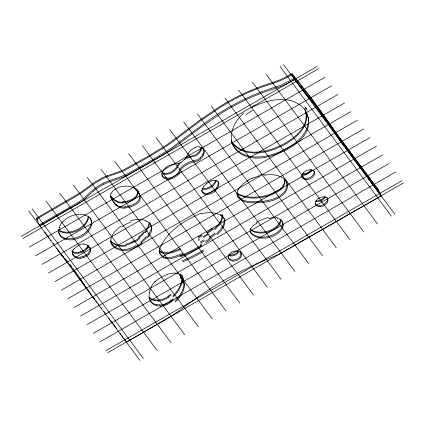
<?xml version="1.0" encoding="UTF-8"?>
<svg xmlns="http://www.w3.org/2000/svg" width="425" height="425" viewBox="0 0 425 425"><rect width="100%" height="100%" fill="white"/><g stroke="black" fill="none" stroke-linecap="round" stroke-linejoin="round"><path stroke-width="0.64" d="M149.196 222.604L148.41 226.031L146.232 229.394M280.527 219.528L280.043 221.903A10.763 7.299 -22.5 0 1 279.544 223.008M202.029 147.507L201.142 150.174M149.457 292.182C148.628 296.156 149.148 300.868 152.394 303.673M180.535 278.125L180.853 274.699C172.332 270.061 162.244 276.261 155.29 281.302M180.917 278.97L181.209 275.007M182.729 282.96L183.016 278.997L182.224 275.984M183.223 284.049C183.956 280.84 183.621 276.872 180.816 274.731M159.646 249.098C166.441 231.386 184.439 220.421 201.211 213.175M149.802 290.62L151.592 285.929L154.572 281.977M216.41 180.413C214.726 185.964 208.51 190.326 202.677 189.167A9.43 6.12 -37.8 0 1 202.114 188.966M201.492 147.417L200.754 149.329M59.25 227.89L59.383 227.508M215.905 180.014C214.009 185.263 208.149 189.332 202.507 188.376M237.665 191.038L238.489 189.183M250.734 228.554L252.997 225.627L257.082 222.998M162.525 171.897L161.962 174.053A8.197 5.445 -25.2 0 0 162.01 174.941L162.557 176.417A11.103 7.379 -24.9 0 0 166.504 179.063M202.948 154.163L203.873 151.119L203.474 148.867M203.442 155.252L204.383 151.842L203.591 149.297A11.353 7.799 -40.4 0 0 199.378 146.986M111.042 193.54C117.194 183.446 137.551 182.968 140.149 196.323A19.295 12.649 -14.3 0 1 140.266 196.972C140.893 202.544 134.709 205.673 130.225 207.002M220.718 221.122L218.073 225.027L214.301 228.815M221.106 221.967L218.461 225.877L214.683 229.665M222.913 225.957L220.267 229.861L216.495 233.649M223.407 227.046L220.761 230.95L216.989 234.738M178.612 163.508L176.662 167.004A12.07 8.388 -28.3 0 1 175.631 168.38C172.731 171.61 168.263 174.234 163.795 173.172M279.528 223.008C273.392 231.954 259.478 234.876 250.171 229.505M281.722 227.843C275.442 237.028 258.937 240.911 250.766 232.475A15.002 9.669 -10.1 0 1 250.219 231.29M178.734 163.301L178.994 162.892M188.328 153.244L185.146 158.828L181.863 161.989M203.649 186.532L206.964 183.329M146.614 230.238L149.042 226.302L149.552 222.902M148.426 234.228C150.673 231.678 152.363 227.896 150.748 224.586M148.915 235.317C153.903 231.051 152.134 222.7 145.86 220.899M180.253 162.568L177.044 167.848A12.07 8.388 -28.3 0 1 176.014 169.23C173.262 172.327 168.635 175.132 164.178 174.016M73.488 249.417L72.218 251.462L72.207 253.417M86.286 248.195L86.052 248.45A8.208 4.988 -25.7 0 1 82.423 251.058M86.673 249.039L86.434 249.294A8.208 4.988 -25.7 0 1 82.806 251.903L81.202 252.54M88.745 254.384L90.594 251.542L90.541 248.811M144.128 231.768L142.37 233.553M144.511 232.613L139.012 237.926M146.322 236.603L144.558 238.393M146.816 237.692L141.312 243.004M142.152 233.766L138.63 237.081M144.346 238.6L140.818 241.915M165.399 168.013L166.313 167.227M280.697 188.567C269.429 197.152 249.475 200.674 236.847 192.961M281.079 189.417C269.801 197.981 249.533 201.668 237.012 193.603M170.685 294.174L168.273 296.092M171.068 295.019L168.661 296.937M172.879 299.009L170.468 300.927M173.373 300.098L170.962 302.016M243.955 113.039C234.802 120.413 228.305 133.402 232.953 145.015C237.995 156.235 252.296 159.465 263.463 157.68C283.289 154.413 318.92 137.047 305.942 111.786M93.596 190.926L91.449 192.732A43.738 32.374 -36.6 0 0 89.898 194.156L86.132 197.832A29.575 21.888 -36.6 0 1 82.811 200.664L80.001 202.613A62.592 46.325 -36.6 0 1 78.774 203.4L39.828 225.903L36.348 218.227L78.397 193.805A90.865 67.256 -36.6 0 0 83.13 190.644L93.803 182.877A64.728 47.908 -36.6 0 1 95.391 181.815L101.129 178.463A54.071 40.019 -36.6 0 1 107.366 175.748M120.732 226.084C115.807 230.323 109.129 236.029 111.18 243.275C114.224 249.985 123.17 251.759 129.721 249.762A19.189 15.608 -12.2 0 0 131.569 249.135L134.385 247.865M207.82 233.692L203.15 236.645M208.202 234.536L203.538 237.49M210.014 238.526L205.344 241.48M210.508 239.615L205.838 242.569M133.923 240.656L133.248 241.076M134.305 241.501L133.631 241.921M136.117 245.491L135.437 245.91M136.611 246.58L135.931 246.999M250.798 108.125C265.827 99.62 291.635 93.543 304.342 109.161M248.2 180.359L243.583 183.441L240.12 186.782A16.384 11.103 -22.8 0 0 238.505 189.183M21.25 236.343L317.199 66.406M22.854 238.494L318.798 68.558M29.267 247.116L325.21 77.18M35.673 255.733L331.622 85.797M42.086 264.35L338.034 94.414M48.498 272.972L344.447 103.036M54.91 281.589L350.859 111.653M61.322 290.206L357.266 120.27M67.734 298.828L363.678 128.887M74.141 307.445L370.09 137.509M80.553 316.062L376.502 146.126M86.966 324.679L382.914 154.742M93.378 333.301L389.327 163.365M99.79 341.918L395.733 171.982M378.213 190.182L378.516 190.007L381.198 195.93L280.782 253.252A85.324 63.15 -36.6 0 1 276.792 255.181L255.441 264.228L232.114 275.963M378.595 191.027L378.898 190.857L338.146 136.005A105.836 11.289 60.1 0 1 334.427 130.804L325.359 117.773A104.81 11.178 60.1 0 0 324.057 115.94L312.423 100.024A116.455 12.421 60.1 0 0 311.206 98.409A137.232 14.636 60.1 0 0 306.032 91.805A124.902 13.324 60.1 0 0 304.953 90.477L292.342 74.502L283.879 79.023A63.081 46.686 -36.6 0 1 276.951 81.977L263.601 86.477A141.467 104.704 -36.6 0 0 258.092 88.485L249.884 91.843A183.627 135.91 -36.6 0 0 233.288 99.843L224.804 104.587A152.713 113.034 -36.6 0 0 220.628 107.111L200.313 120.95L170.988 143.002A125.784 93.102 -36.6 0 1 165.314 146.885L147.172 157.861L124.647 170.367A44.598 33.012 -36.6 0 1 119.616 172.481L107.748 176.577A54.071 40.019 -36.6 0 0 101.511 179.292L95.774 182.66A64.728 47.908 -36.6 0 0 94.191 183.722L83.512 191.489A90.865 67.256 -36.6 0 1 78.779 194.65L36.731 219.072L37.533 220.15M106.202 350.535L402.146 180.598M380.407 195.017L380.704 194.847L339.952 139.995A105.836 11.289 60.1 0 1 336.239 134.794L327.165 121.762A104.81 11.178 60.1 0 0 325.863 119.93L314.234 104.013A116.455 12.421 60.1 0 0 313.018 102.398A137.232 14.636 60.1 0 0 307.843 95.79M107.801 352.692L403.75 182.755M126.384 342.252L171.689 315.918A97.468 72.144 -36.6 0 0 177.443 312.019L195.367 298.637L211.9 287.683A261.322 193.417 -36.6 0 1 232.108 275.953M378.516 190.007L337.758 135.161A105.836 11.289 60.1 0 1 334.045 129.954L324.976 116.928A104.81 11.178 60.1 0 0 323.675 115.09L312.04 99.179A116.455 12.421 60.1 0 0 310.824 97.564A137.232 14.636 60.1 0 0 305.649 90.955A124.902 13.324 60.1 0 0 304.571 89.632L291.959 73.652L283.496 78.179A63.081 46.686 -36.6 0 1 276.563 81.127L263.218 85.632A141.467 104.704 -36.6 0 0 257.709 87.635L249.502 90.998A183.627 135.91 -36.6 0 0 232.9 98.998L224.421 103.737A152.713 113.034 -36.6 0 0 220.246 106.266L199.931 120.1L170.6 142.157A125.784 93.102 -36.6 0 1 164.927 146.035L147.236 156.756L124.259 169.522A44.598 33.012 -36.6 0 1 119.234 171.636L107.366 175.732M344.744 146.923L340.446 141.084A105.836 11.289 60.1 0 1 336.733 135.878L327.659 122.846A104.81 11.178 60.1 0 0 326.358 121.013L314.728 105.097A116.455 12.421 60.1 0 0 313.507 103.488A137.232 14.636 60.1 0 0 308.337 96.879A124.902 13.324 60.1 0 0 307.259 95.556L294.647 79.576L286.184 84.102M199.171 238.967L198.103 239.572M199.559 239.817L198.486 240.417M201.365 243.801L200.297 244.407M200.791 245.496L201.859 244.89M184.222 159.455L187.34 158.084L195.755 155.778A8.144 5.578 -36.4 0 0 198.374 153.802A10.97 7.607 -36.4 0 0 201.073 150.168M131.697 241.942L128.918 243.206A19.189 15.608 -12.2 0 1 127.027 243.833L126.082 244.093M132.085 242.792L129.322 244.04A19.189 15.608 -12.2 0 1 127.415 244.683L126.464 244.938M133.891 246.782L131.113 248.041A19.189 15.608 -12.2 0 1 129.221 248.667C122.682 250.676 113.73 248.896 110.686 242.192M194.14 148.012L195.139 147.544M198.061 160.857C190.687 162.6 182.065 164.783 179.345 172.922A12.07 8.388 -28.3 0 1 178.319 174.303C175.488 177.464 170.946 180.179 166.483 179.095M82.418 251.042L80.819 251.696M84.612 255.882L83.013 256.535M185.072 157.978L195.373 154.934A8.144 5.578 -36.4 0 0 197.992 152.958A10.97 7.607 -36.4 0 0 200.69 149.318M180.327 248.545C175.201 250.686 169.788 253.151 164.093 252.62A14.822 10.019 -36.3 0 1 162.584 252.296M180.71 249.39C175.583 251.536 170.17 253.996 164.475 253.47A14.822 10.019 -36.3 0 1 162.966 253.141L160.772 252.222M182.516 253.38C177.395 255.526 171.982 257.986 166.287 257.46A14.822 10.019 -36.3 0 1 164.778 257.13L162.578 256.211M183.01 254.469C177.889 256.61 172.476 259.075 166.781 258.543A14.822 10.019 -36.3 0 1 165.272 258.219M251.579 178.659L252.859 178.117M83.507 257.624L85.106 256.971A8.203 4.946 -25.8 0 0 88.767 254.389M130.433 220.803L134.64 219.736L138.991 219.417M212.048 180.551L208.117 182.511A16.277 10.545 -38 0 0 206.927 183.281M255.271 177.241L258.549 176.333M129.731 205.918C134.21 204.584 140.404 201.455 139.772 195.883A19.295 12.649 -14.3 0 0 139.655 195.234L138.842 192.828M127.537 201.078C132.016 199.755 138.21 196.621 137.578 191.048A19.295 12.649 -14.3 0 0 137.461 190.4L137.376 190.049M127.92 201.923C132.403 200.6 138.593 197.471 137.96 191.898A19.295 12.649 -14.3 0 0 137.843 191.245L137.668 190.543M268.642 218.705L270.677 218.301M80.522 257.205C77.207 258.257 74.067 256.317 72.404 253.72M81.016 258.288C77.69 259.33 74.572 257.417 72.898 254.809M78.322 252.354L76.027 252.551A6.949 3.931 -24.4 0 1 74.965 252.434L73.488 251.908L71.963 250.739M78.705 253.199L76.41 253.396A6.949 3.931 -24.4 0 1 75.353 253.279L73.621 252.604L71.984 251.218M264.398 175.36C274.63 172.513 293.733 178.08 285.488 192.068A13.005 8.633 -24.8 0 1 283.358 194.48C275.071 201.992 263.25 202.826 252.593 202.858C247.366 202.709 241.225 201.742 238.058 197.11A13.09 9.005 -19.3 0 1 237.687 196.387M125.152 206.81L124.525 206.853M125.646 207.899L125.019 207.942M122.953 201.965L122.326 202.008M123.335 202.81L122.713 202.852M83.741 244.163L86.217 244.471L88.756 246.335M157.648 300.05L153.999 299.843M158.031 300.9L154.381 300.688M159.843 304.884L156.193 304.677M160.337 305.973L156.687 305.766M199.426 146.891L198.257 146.827A8.256 5.562 -39.8 0 0 197.806 146.837A8.149 5.435 -39.1 0 0 195.133 147.491M165.989 178.006C170.452 179.068 174.925 176.444 177.82 173.214A12.07 8.388 -28.3 0 0 178.851 171.833C181.576 163.699 190.188 161.511 197.567 159.768A8.144 5.578 -36.4 0 0 200.18 157.792M277.291 218.285C281.578 218.965 284.479 223.8 282.731 227.827A10.763 7.299 -22.5 0 1 282.232 228.932C275.926 238.106 259.441 242 251.26 233.564A15.002 9.669 -10.1 0 1 250.713 232.379M162.568 252.317L160.384 251.377M165.256 258.235L163.072 257.295M119.648 206.252L119.935 206.348M120.142 207.342L120.429 207.437M117.73 201.487L114.107 199.585L110.771 196.058M118.113 202.332L114.49 200.43L111.153 196.903M116.593 204.669L116.227 204.388M117.088 205.753L116.721 205.477M149.69 297.734L148.931 296.974M150.078 298.578L149.026 297.473M151.906 302.584L149.393 298.961M250.128 229.973C259.298 235.976 273.716 232.868 279.91 223.853A10.763 7.299 -22.5 0 0 280.442 222.753L280.914 219.863M136.383 188.854L136.664 189.173M64.589 258.113L64.86 258.421M64.998 258.575L65.269 258.883M65.407 259.043L65.684 259.356M65.822 259.516L66.103 259.845M63.49 256.854L63.208 256.525M66.725 260.578L67.368 261.359M136.802 189.332L137.057 189.667M61.163 254.012L61.567 254.522A54.644 5.828 60.1 0 0 63.065 256.355M281.27 219.879L281.509 220.203M58.974 251.17L58.092 250.006M73.153 268.749L73.977 269.854M57.194 248.811L57.646 249.411M56.318 248.067L62.061 255.611A54.644 5.828 60.1 0 0 63.702 257.608L70.624 265.896A121.189 12.925 60.1 0 1 72.834 268.77L86.636 288.469A41.262 4.399 60.1 0 0 89.154 292.087M283.528 64.563L394.783 214.115M345.164 147.491L381.198 195.93M280.086 66.539L391.34 216.097M266.31 74.449L377.565 224.002M252.535 82.36L363.789 231.912M238.76 90.27L350.014 239.822M224.99 98.175L336.244 247.732M211.214 106.085L322.469 255.637M197.439 113.996L308.693 263.548M183.669 121.906L294.918 271.458M169.894 129.816L281.148 279.368M156.118 137.721L267.373 287.279M142.343 145.632L253.597 295.184M128.573 153.542L239.827 303.094M114.798 161.452L226.052 311.004M101.022 169.363L212.277 318.915M87.247 177.268L198.502 326.825M73.477 185.178L184.732 334.73M59.702 193.088L170.956 342.64M45.927 200.998L157.181 350.551M32.157 208.903L143.406 358.461M36.348 218.227L37.15 219.3M44.636 231.944L47.802 236.199M48.083 236.571L49.465 238.43M50.575 239.923L51.133 240.667M53.072 243.275L53.624 244.019M54.458 245.14L54.915 245.751M96.47 301.623L96.964 302.281M97.947 303.604L99.662 305.91M100.518 307.062L101.378 308.215M103.95 311.674L105.602 313.889M108.768 318.144L111.94 322.41M112.2 322.766L113.257 324.185M113.523 324.541L116.689 328.801M123.016 337.301L119.855 333.051M123.808 338.364L124.328 339.065M124.589 339.416L125.63 340.813M40.136 225.887L39.339 224.814L78.28 202.311A62.592 46.325 -36.6 0 0 79.507 201.524L82.312 199.569A29.575 21.888 -36.6 0 0 85.632 196.743L89.404 193.067A43.738 32.374 -36.6 0 1 90.955 191.643L93.102 189.837A43.78 32.401 -36.6 0 1 102.483 183.685A40.051 29.644 -36.6 0 1 103.748 183.053M40.402 226.249L40.938 226.966M41.204 227.327L41.469 227.683M28.709 210.885L139.963 360.437M93.532 297.665L94.499 298.961M95.487 300.719L89.149 292.087M74.821 270.996L75.395 271.777M90.477 293.516L90.977 294.201M89.85 292.655L89.558 292.246M75.682 272.165L78.328 275.873M89.107 291.624L88.66 290.998A41.262 4.399 60.1 0 1 86.307 287.624M149.945 223.231L150.636 224.352M79.135 277.026L79.544 277.615M79.953 278.21L80.362 278.811M80.777 279.416L81.823 280.957M231.822 142.024C243.764 157.208 266.533 152.878 281.536 145.026C294.382 138.832 311.297 125.274 304.704 109.082M82.03 281.265L82.662 282.2M85.983 287.141L85.324 286.163M82.875 282.513L83.512 283.459M83.613 283.618L84.357 284.723M84.463 284.883L85.159 285.919M181.751 275.177L182.113 275.777M231.816 142.248C243.143 157.909 266.146 153.962 281.143 146.258C294.228 140.091 311.759 126.459 305.092 109.926M285.547 179.982C287.635 183.318 287.236 187.818 284.994 190.984A13.005 8.633 -24.8 0 1 282.869 193.391C274.577 200.908 262.756 201.737 252.099 201.769C246.872 201.62 240.731 200.658 237.564 196.021A13.09 9.005 -19.3 0 1 237.363 195.665M137.753 190.692L138.693 192.498M162.063 175.328L161.718 174.622M281.887 220.803L282.71 223.598L282.237 226.743A10.763 7.299 -22.5 0 1 281.738 227.843M305.447 110.697C315.292 126.953 298.419 143.204 284.506 149.462C269.025 158.02 243.35 162.621 232.762 144.606M291.959 73.652L294.647 79.576M232.608 144.266L231.827 142.157M304.693 108.938L304.964 109.597M111.137 198.023L110.585 195.41A8.914 6.04 -11.6 0 1 110.92 193.529M110.643 196.94L110.303 195.973M90.047 247.722L90.1 250.452L88.251 253.295A8.203 4.946 -25.8 0 1 84.623 255.908M149.329 298.791L149.01 297.771M218.631 182.904L218.811 183.6A7.639 5.036 -33.2 0 1 218.848 183.929C218.376 190.315 211.214 195.458 204.983 194.241A9.43 6.12 -37.8 0 1 204.42 194.044M201.668 190.575L201.939 191.245A8.697 5.621 -36.5 0 0 203.942 192.929M231.62 141.429L231.439 140.691M285.021 179.61L284.75 183.627L283.188 186.995A13.005 8.633 -24.8 0 1 281.058 189.401M224.634 221L224.703 222.02A17.956 11.273 -25.7 0 1 223.348 227.04M224.14 219.911L224.214 220.936A17.956 11.273 -25.7 0 1 222.854 225.951M222.333 215.921L222.403 216.947A17.956 11.273 -25.7 0 1 221.048 221.967M221.946 215.077L222.02 216.097A17.956 11.273 -25.7 0 1 220.66 221.117M284.67 179.037L284.368 182.777L282.806 186.145A13.005 8.633 -24.8 0 1 280.675 188.557M88.257 216.081A17.388 11.597 -24.7 0 1 76.606 229.946A17.388 11.597 -24.7 0 1 58.491 229.792M88.65 216.187A17.388 11.597 -24.7 0 1 76.989 230.791A17.388 11.597 -24.7 0 1 58.294 230.159M110.67 196.106A53.486 35.052 -18.1 0 1 110.155 195.346M122.31 202.162A9.414 5.647 -8.7 0 1 117.619 201.593M127.447 200.951A13.759 7.852 -7.6 0 1 122.947 201.843M111.058 196.956A53.486 35.052 -18.1 0 1 110.287 195.803M122.692 203.007A9.414 5.647 -8.7 0 1 118.001 202.438M127.835 201.795A13.759 7.852 -7.6 0 1 123.335 202.688M80.808 251.616A10.811 6.285 -25.1 0 1 78.338 252.269M88.044 245.427A8.213 4.887 -26.4 0 1 86.402 248.227M81.191 252.461A10.811 6.285 -25.1 0 1 78.726 253.114M88.559 245.549A8.213 4.887 -26.4 0 1 86.79 249.071M163.822 173.14A11.103 7.379 -24.9 0 1 162.106 172.492M164.204 173.984A11.103 7.379 -24.9 0 1 161.755 172.89M126.289 244.912A15.316 11.9 -11.3 0 1 110.558 240.821M133.301 241.14A24.576 19.13 -13.7 0 1 131.75 242.016M139.288 237.49A34.313 25.867 -15 0 1 134.55 241.257M146.853 229.627A39.089 28.443 -17 0 1 144.744 232.066M126.671 245.756A15.316 11.9 -11.3 0 1 110.585 241.23M133.689 241.984A24.576 19.13 -13.7 0 1 132.132 242.861M139.671 238.335A34.313 25.867 -15 0 1 134.938 242.101M147.236 230.472A39.089 28.443 -17 0 1 145.127 232.911M160.528 251.244A16.612 10.965 -25.6 0 1 159.216 250.309M201.37 245.188A76.596 33.819 -31 0 1 179.924 256.015M201.859 234.967A80.07 33.145 -29.4 0 1 198.114 237.15M212.973 228.124A39.594 20.804 -28.8 0 1 206.794 232.618M222.408 214.508A26.297 16.623 -24.8 0 1 222.535 214.816M160.916 252.094A16.612 10.965 -25.6 0 1 159.237 250.824M201.753 246.032A76.596 33.819 -31 0 1 180.306 256.859M202.247 235.817A80.07 33.145 -29.4 0 1 198.502 237.995M213.355 228.969A39.594 20.804 -28.8 0 1 207.177 233.463M222.652 215.055A26.297 16.623 -24.8 0 1 222.923 215.661M168.374 296.236A17.723 13.674 -37.3 0 1 157.611 300.231M181.937 277.743A24.507 17.77 -37.7 0 1 172.678 296.066M154.047 299.774A15.013 9.972 -26.3 0 1 149.775 297.697M168.762 297.086A17.723 13.674 -37.3 0 1 157.999 301.075M182.32 278.593A24.507 17.77 -37.7 0 1 173.06 296.91M154.434 300.618A15.013 9.972 -26.3 0 1 150.163 298.547M238.324 250.968A6.773 4.85 -18.4 0 1 228.666 254.862M238.914 251.329A6.773 4.85 -18.4 0 1 228.453 255.478M324.673 196.632A6.731 4.468 -24.4 0 1 315.902 200.706M325.306 196.993A6.731 4.468 -24.4 0 1 315.674 201.418M311.243 169.702A6.747 4.463 -24.4 0 1 302.605 173.618M312.003 169.867A6.747 4.463 -24.4 0 1 302.106 174.255M307.838 95.784A124.902 13.324 60.1 0 0 306.765 94.467L294.153 78.492L281.292 84.979L262.193 91.614L251.239 96.034L240.327 101.139L229.989 106.632L219.13 113.199L206.943 121.486L172.794 146.992A125.784 93.102 -36.6 0 1 167.121 150.875L148.978 161.851L126.453 174.356A44.598 33.012 -36.6 0 1 121.428 176.471L109.103 180.737A54.735 40.513 -36.6 0 0 103.748 183.042M70.13 264.807A121.189 12.925 60.1 0 1 71.554 266.645M90.854 224.48A17.383 11.677 -25.1 0 1 67.278 238.59A17.388 11.555 -24.5 0 1 66.188 238.393M89.76 217.467A17.377 11.82 -24 0 1 91.168 224.448M66.146 238.446A17.388 11.395 -24.5 0 1 58.438 231.683M91.348 225.569A17.383 11.677 -25.1 0 1 67.772 239.679A17.388 11.555 -24.5 0 1 66.683 239.477M59.24 227.513A17.377 11.82 -24 0 1 78.721 214.301A17.377 11.82 -24 0 1 91.662 225.537M66.64 239.535A17.388 11.395 -24.5 0 1 59.367 227.885M113.321 201.253A52.843 34.839 -17.2 0 1 111.419 198.395M116.052 204.499A33.655 22.254 -18.2 0 1 113.193 201.317M119.372 206.523A14.795 9.562 -14.5 0 1 116.386 204.792M124.504 207.028A9.393 5.631 -9.1 0 1 119.802 206.476M129.641 205.785A13.738 7.772 -7.8 0 1 125.147 206.683M111.35 198.422A33.623 22.206 -18.3 0 1 110.707 197.131M113.815 202.343A52.843 34.839 -17.2 0 1 111.913 199.484M116.546 205.583A33.655 22.254 -18.2 0 1 113.688 202.401M119.866 207.613A14.795 9.562 -14.5 0 1 116.88 205.881M124.998 208.117A9.393 5.631 -9.1 0 1 120.296 207.559M130.135 206.874A13.738 7.772 -7.8 0 1 125.641 207.772M111.844 199.511A33.623 22.206 -18.3 0 1 111.122 198.034M72.505 253.645A25.298 11.374 -38.7 0 1 72.261 252.96M83.002 256.429A10.8 6.109 -25 0 1 80.548 257.088M87.672 246.612A29.718 14.933 -42.6 0 1 90.323 247.408M78.009 245.618A8.851 5.01 -25.7 0 1 83.911 243.838M74.428 248.434A11.491 6.529 -25.7 0 1 78.179 245.852M73.397 249.401A9.217 5.031 -26.4 0 1 74.386 248.418M72.999 254.734A25.298 11.374 -38.7 0 1 72.569 253.194M83.497 257.513A10.8 6.109 -25 0 1 81.042 258.177M87.816 247.648A29.718 14.933 -42.6 0 1 90.817 248.498M202.884 154.153A10.97 7.607 -36.4 0 1 200.17 157.781M166.01 177.974A11.103 7.379 -24.9 0 1 162.222 175.541M200.674 158.881A8.144 5.578 -36.4 0 1 198.055 160.841M203.378 155.242A10.97 7.607 -36.4 0 1 200.664 158.87M188.291 153.239A10.535 6.869 -38.2 0 1 194.129 147.98M181.873 162.005A8.117 5.69 -34.2 0 1 179.403 163.248L171.535 164.725L168.491 165.819A8.516 5.419 -27.9 0 0 166.313 167.227M162.626 171.897A11.475 7.337 -27.8 0 1 165.516 168.077M304.794 106.781A50.373 31.508 -59.7 0 1 306.574 108.805M305.288 107.865A50.373 31.508 -59.7 0 1 307.28 110.171M246.144 114.718A53.46 40.423 -7.3 0 1 252.833 110.341M217.844 181.178A8.898 5.86 -33.5 0 1 218.158 181.804L218.317 182.511A7.639 5.036 -33.2 0 1 218.36 182.846C217.882 189.226 210.72 194.374 204.489 193.157A9.43 6.12 -37.8 0 1 203.926 192.955M218.652 182.893A8.898 5.86 -33.5 0 0 216.792 180.837L216.612 180.689A8.011 5.307 -36.8 0 0 216.054 180.471M212.043 180.598A7.836 5.217 -37.6 0 1 216.038 180.492M202.056 190.586A7.692 4.866 -37.9 0 1 203.702 186.548M202.034 190.591A6.954 4.494 -36.4 0 0 202.162 191.659L202.428 192.334A8.697 5.621 -36.5 0 0 204.436 194.018M135.495 245.974A24.576 19.13 -13.7 0 1 133.944 246.851M141.482 242.324A34.313 25.867 -15 0 1 136.744 246.091M149.048 234.462A39.089 28.443 -17 0 1 146.938 236.9M135.989 247.063A24.576 19.13 -13.7 0 1 134.438 247.94M141.977 243.413A34.313 25.867 -15 0 1 137.238 247.18M149.536 235.551A39.089 28.443 -17 0 1 147.427 237.989M139.028 219.284A14.344 8.691 -6.9 0 1 145.918 220.851M121.64 226.897A32.018 25.925 -3.6 0 1 131.043 222.041M162.722 256.078A16.612 10.965 -25.6 0 1 159.077 251.558M203.564 250.022A76.596 33.819 -31 0 1 182.118 260.849M204.053 239.801A80.07 33.145 -29.4 0 1 200.308 241.984M215.167 232.958A39.594 20.804 -28.8 0 1 208.988 237.453M220.416 214.508A26.297 16.623 -24.8 0 1 224.729 219.651M163.216 257.168A16.612 10.965 -25.6 0 1 159.364 249.146M204.058 251.111A76.596 33.819 -31 0 1 182.607 261.938M204.547 240.89A80.07 33.145 -29.4 0 1 200.802 243.068M215.656 234.042A39.594 20.804 -28.8 0 1 209.482 238.542M201.264 213.732A26.297 16.623 -24.8 0 1 225.223 220.74M170.568 301.07A17.723 13.674 -37.3 0 1 159.805 305.065M184.131 282.577A24.507 17.77 -37.7 0 1 174.872 300.9M156.241 304.608A15.013 9.972 -26.3 0 1 151.969 302.531M171.062 302.159A17.723 13.674 -37.3 0 1 160.299 306.154M184.625 283.666A24.507 17.77 -37.7 0 1 175.366 301.984M154.647 282.009A12.947 7.751 -30.5 0 1 155.364 281.35M149.515 292.172A41.214 26.929 -26.1 0 1 149.866 290.615M156.735 305.697A15.013 9.972 -26.3 0 1 152.463 303.62M240.29 251.828A6.773 4.85 -18.4 0 1 236.656 259.25A6.773 4.85 -18.4 0 1 227.959 257.157M250.298 231.269A12.617 8.165 -8.7 0 1 250.15 230.871M250.792 232.358A12.617 8.165 -8.7 0 1 250.644 228.549M270.672 217.828A13.6 8.851 -19.8 0 1 277.652 217.807M256.195 222.493A25.277 13.148 -15.9 0 1 268.467 217.542M326.979 197.418A6.731 4.468 -24.4 0 1 323.6 204.462A6.731 4.468 -24.4 0 1 315.169 203.782M314.027 170.983A6.747 4.463 -24.4 0 1 309.188 177.863A6.747 4.463 -24.4 0 1 301.5 175.929M237.171 195.309A13.855 9.467 -22 0 1 236.911 194.475M237.66 196.398A13.855 9.467 -22 0 1 237.782 191.038M258.379 175.328A46.118 41.347 -24.1 0 1 264.377 174.399M252.811 178.006A29.771 23.513 -19.8 0 1 255.234 177.124M248.062 180.173A30.462 22.913 -20.1 0 1 251.472 178.452M93.601 190.931A43.78 32.401 -36.6 0 1 102.978 184.774M102.978 184.779A40.051 29.644 -36.6 0 1 104.242 184.142A54.735 40.513 -36.6 0 1 109.597 181.836L121.922 177.554A44.598 33.012 -36.6 0 0 126.948 175.445L150.37 162.419L167.615 151.964A125.784 93.102 -36.6 0 0 173.288 148.081L202.619 126.023L222.934 112.189A152.713 113.034 -36.6 0 1 227.109 109.661L235.588 104.922A183.627 135.91 -36.6 0 1 252.19 96.921L260.392 93.558A141.467 104.704 -36.6 0 1 265.907 91.556L279.252 87.051A63.081 46.686 -36.6 0 0 286.184 84.108M232.778 261.067A6.773 4.85 -18.4 0 0 241.326 254.023A6.773 4.85 -18.4 0 0 230.462 252.987A6.773 4.85 -18.4 0 0 232.778 261.067M319.983 206.709A6.731 4.468 -24.4 0 0 327.813 199.123A6.731 4.468 -24.4 0 0 317.103 199.522A6.731 4.468 -24.4 0 0 319.983 206.709M306.574 179.616A6.747 4.463 -24.4 0 0 314.516 172.072A6.747 4.463 -24.4 0 0 303.811 172.391A6.747 4.463 -24.4 0 0 306.574 179.616"/></g></svg>
